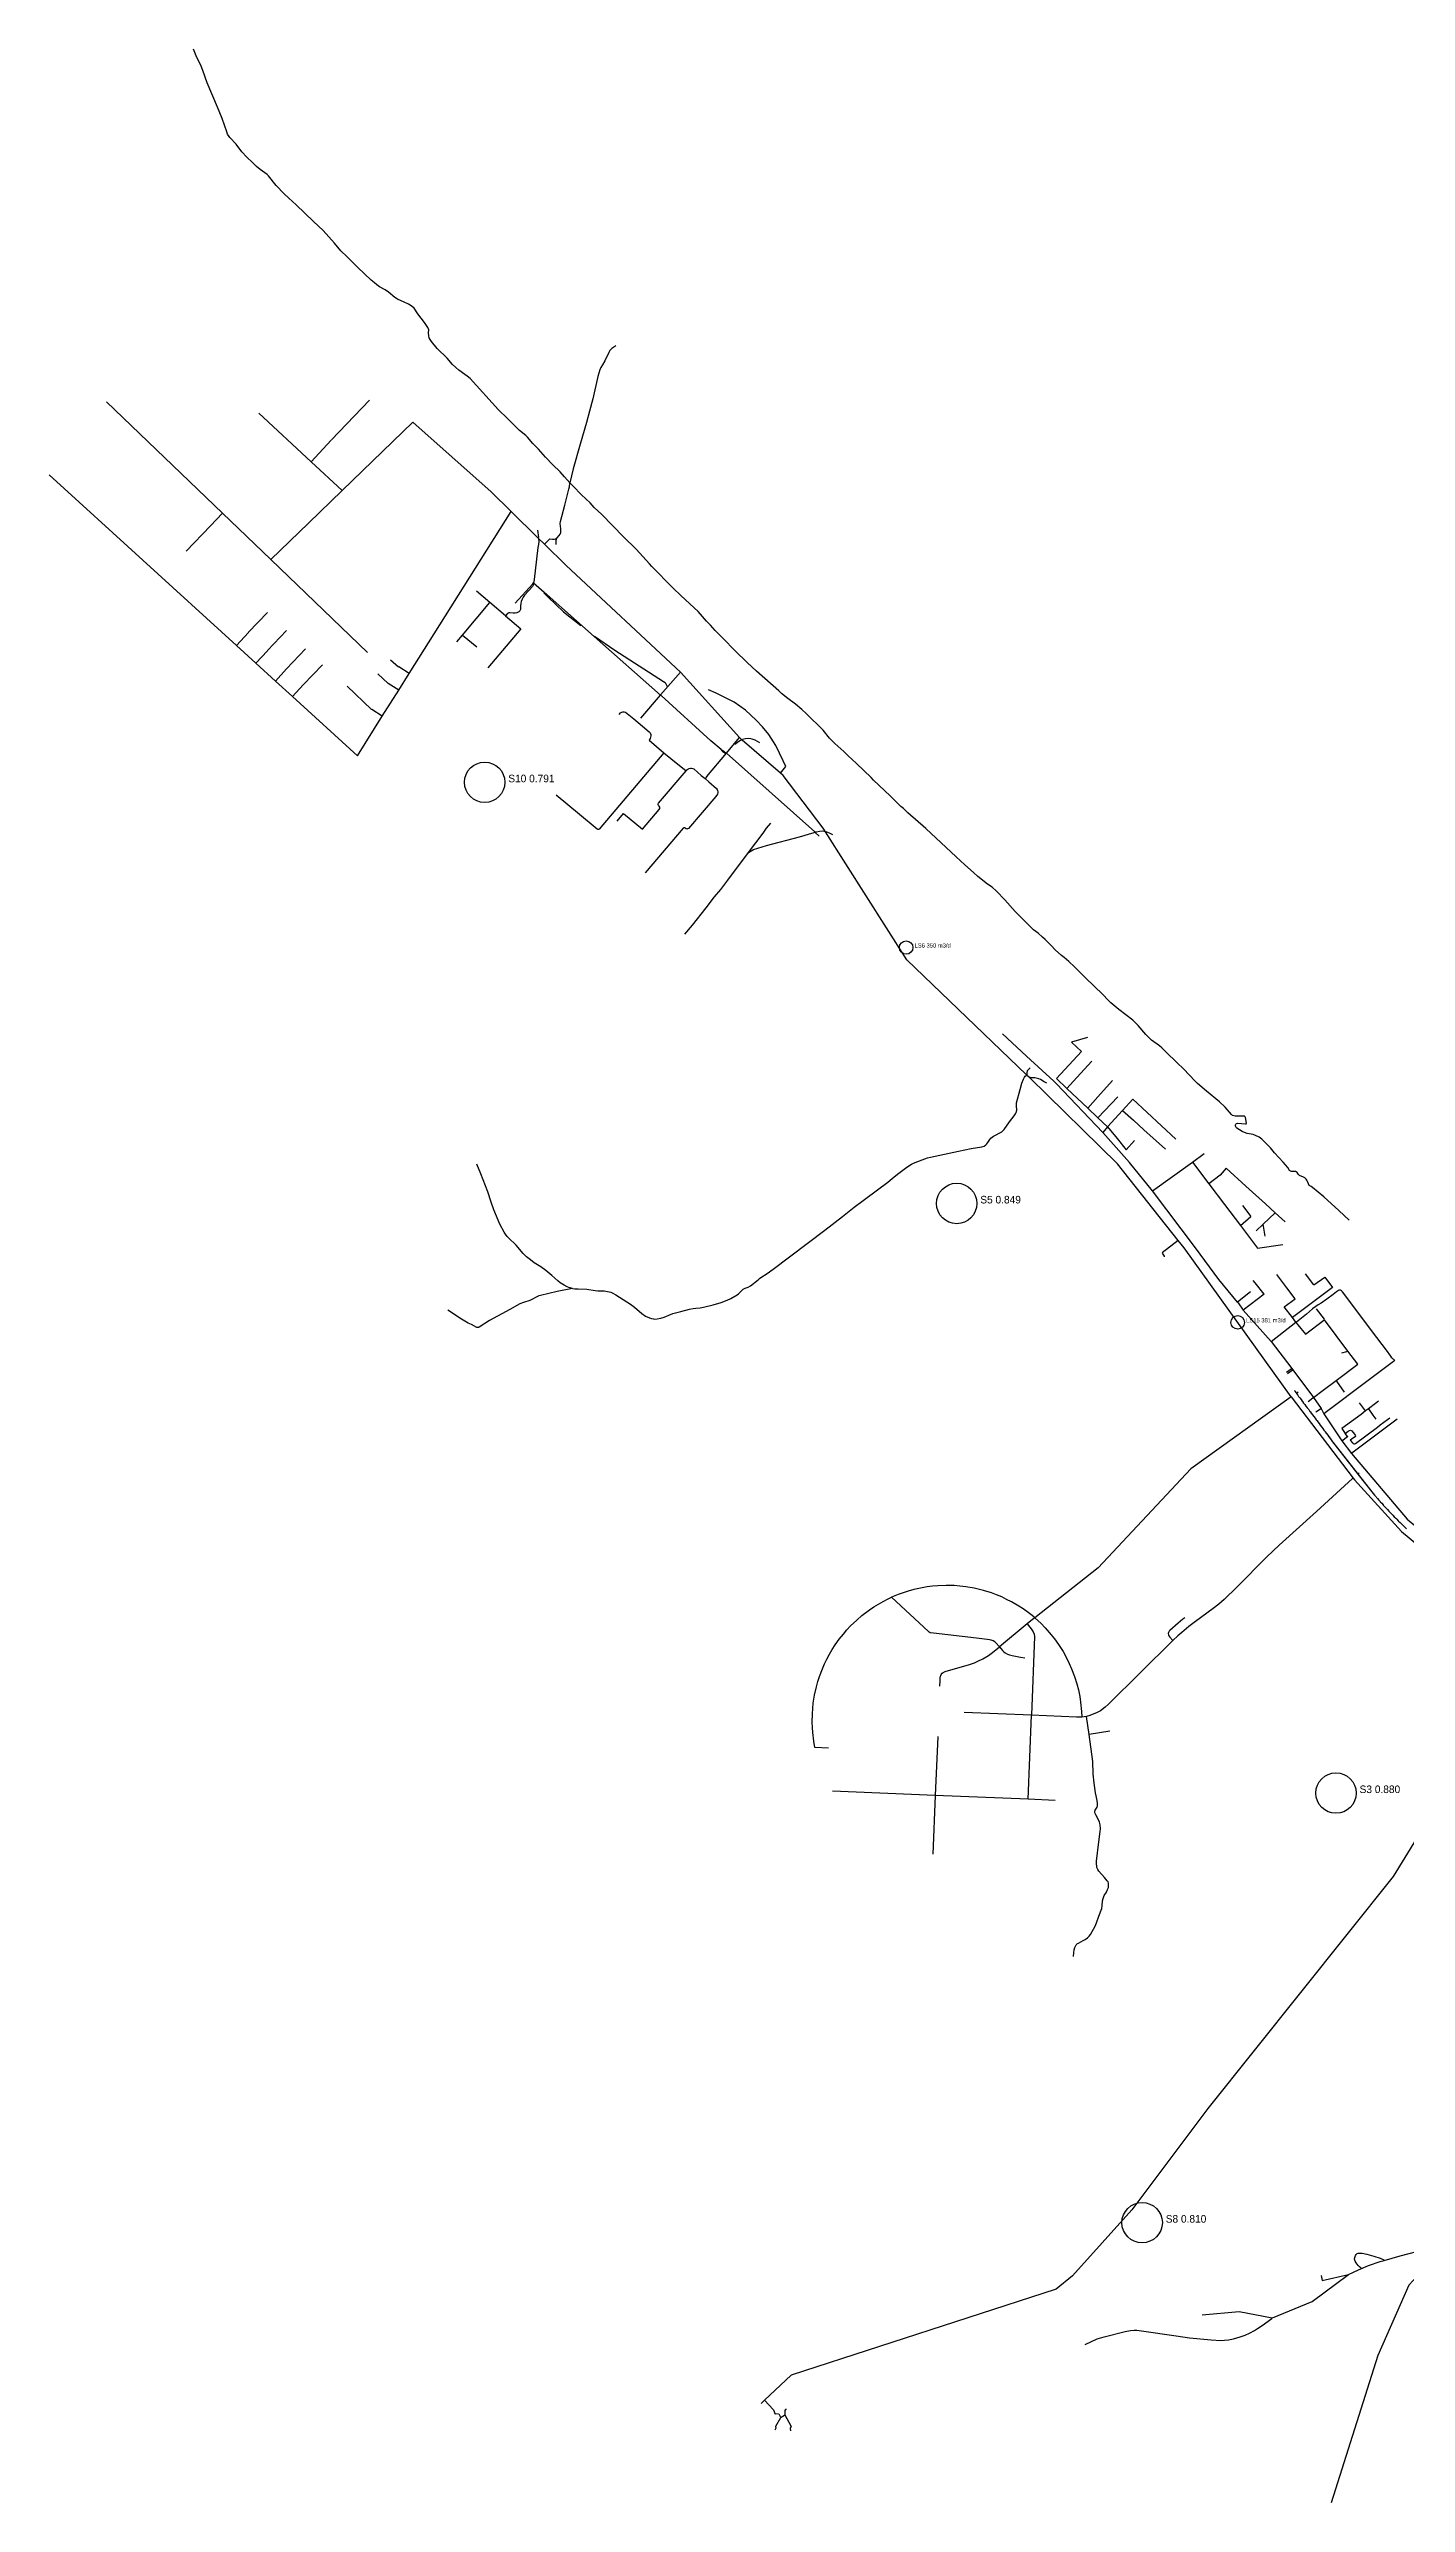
# Model space of a CAD drawing. Header units: metres. Extents: x 432891 to 477890, y 2556094 to 2581523.
# Drawn here: x 432891 to 440940, y 2564111 to 2578677 of the extents above; entities that cross this region are included whole.
import ezdxf

# ---------------------------------------------------------------- set-up
doc = ezdxf.new("R2010")
doc.units = ezdxf.units.M
for name, color, linetype in [('W10_LIFT_STATIONS', 6, 'Continuous'), ('W10_MAIN_PIPE', 1, 'Continuous'), ('W10_PIPE_DN200', 8, 'Continuous'), ('W10_PIPE_DN250_400', 3, 'Continuous'), ('W10_STP_CANDIDATES', 5, 'Continuous')]:
    doc.layers.add(name, color=color, linetype=linetype)

msp = doc.modelspace()

# ---------------------------------------------------------------- linework, layer by layer
at = {"layer": 'W10_LIFT_STATIONS'}
for centre in [(437975, 2573344), (439942, 2571119)]:
    msp.add_circle(centre, 40, dxfattribs=at)
at = {"layer": 'W10_MAIN_PIPE'}
msp.add_lwpolyline([(440278, 2570715), (440280, 2570712), (440281, 2570711), (440288, 2570701), (440291, 2570697), (440298, 2570687), (440303, 2570680), (440310, 2570671), (440318, 2570661), (440325, 2570652), (440326, 2570649), (440333, 2570640), (440340, 2570631), (440347, 2570621), (440348, 2570620), (440355, 2570611), (440356, 2570610), (440363, 2570601), (440370, 2570591), (440371, 2570590), (440378, 2570580), (440385, 2570571), (440393, 2570561), (440394, 2570560), (440401, 2570550), (440408, 2570540), (440411, 2570537), (440425, 2570518), (440432, 2570508), (440439, 2570499), (440446, 2570490), (440453, 2570480), (440460, 2570471), (440460, 2570470), (440461, 2570469), (440468, 2570459), (440476, 2570450), (440483, 2570440), (440484, 2570439), (440491, 2570429), (440498, 2570420), (440499, 2570418), (440746, 2570104), (440753, 2570094), (440761, 2570085), (440761, 2570085), (440763, 2570083), (440766, 2570080), (440771, 2570073), (440779, 2570064), (440787, 2570055), (440788, 2570054), (440796, 2570045), (440804, 2570036), (440805, 2570034), (440814, 2570025), (440814, 2570025), (440822, 2570017), (440830, 2570008), (440838, 2569999), (440839, 2569998), (440846, 2569991), (440854, 2569982), (440863, 2569974), (440871, 2569965), (440880, 2569957), (440885, 2569951), (440894, 2569942), (440896, 2569940), (440905, 2569932), (440914, 2569923), (440922, 2569915), (440931, 2569906), (440935, 2569902), (440944, 2569894)], dxfattribs=at)
at = {"layer": 'W10_PIPE_DN200'}
for points in [[(435981, 2576103), (435948, 2576138), (435923, 2576167), (435879, 2576209), (435836, 2576254), (435794, 2576302), (435761, 2576336), (435728, 2576374), (435719, 2576384), (435682, 2576414), (435645, 2576448), (435610, 2576484), (435557, 2576535), (435388, 2576721), (435372, 2576735), (435358, 2576746), (435322, 2576772), (435303, 2576788), (435285, 2576805), (435253, 2576842), (435194, 2576900), (435159, 2576942), (435151, 2576954), (435146, 2576964), (435143, 2576975), (435142, 2576994), (435143, 2577011), (435137, 2577025), (435117, 2577055), (435079, 2577105), (435056, 2577139), (435045, 2577149), (435023, 2577164), (434998, 2577176), (434958, 2577193), (434942, 2577203), (434904, 2577235), (434884, 2577249), (434852, 2577267), (434835, 2577277), (434821, 2577289), (434802, 2577305), (434723, 2577380), (434660, 2577444), (434622, 2577480), (434584, 2577525), (434517, 2577600), (434459, 2577654), (434356, 2577753), (434313, 2577792), (434285, 2577819), (434239, 2577867), (434193, 2577925), (434185, 2577932), (434143, 2577962), (434121, 2577980), (434097, 2578004), (434065, 2578035), (434035, 2578067), (434000, 2578113), (433964, 2578152), (433959, 2578158), (433950, 2578173), (433945, 2578186), (433917, 2578265), (433890, 2578333), (433829, 2578477), (433803, 2578551), (433793, 2578575), (433764, 2578637), (433747, 2578677)], [(436252, 2576916), (436230, 2576901), (436225, 2576897), (436218, 2576889), (436211, 2576877), (436187, 2576827), (436174, 2576804), (436164, 2576788), (436158, 2576773), (436147, 2576734), (436116, 2576602), (436097, 2576529), (436078, 2576461), (436041, 2576333), (436000, 2576185), (435981, 2576103)], [(433232, 2576584), (433920, 2575922)], [(434135, 2576517), (434446, 2576228)], [(434791, 2576594), (434566, 2576357)], [(435632, 2575932), (435513, 2576049), (435048, 2576462), (434630, 2576057)], [(434446, 2576228), (434564, 2576355)], [(434564, 2576355), (434565, 2576356)], [(434446, 2576228), (434630, 2576057)], [(432891, 2576150), (434003, 2575137)], [(434630, 2576057), (434429, 2575863)], [(435903, 2575774), (435916, 2575789), (435922, 2575798), (435926, 2575808), (435927, 2575819), (435927, 2575830), (435923, 2575861), (435924, 2575874), (435951, 2575970), (435975, 2576065), (435978, 2576078), (435981, 2576103)], [(440604, 2571725), (440542, 2571784), (440452, 2571865), (440385, 2571920), (440378, 2571925), (440366, 2571932), (440362, 2571941), (440357, 2571955), (440352, 2571964), (440349, 2571969), (440340, 2571978), (440333, 2571982), (440309, 2571991), (440306, 2571993), (440302, 2571997), (440294, 2572009), (440289, 2572013), (440286, 2572015), (440282, 2572015), (440261, 2572015), (440256, 2572016), (440253, 2572018), (440250, 2572021), (440239, 2572038), (440212, 2572070), (440161, 2572125), (440136, 2572155), (440085, 2572207), (440069, 2572218), (440048, 2572228), (440034, 2572234), (439999, 2572241), (439983, 2572246), (439969, 2572253), (439936, 2572271), (439932, 2572275), (439930, 2572280), (439929, 2572286), (439929, 2572291), (439931, 2572296), (439935, 2572299), (439940, 2572301), (439989, 2572297), (439993, 2572298), (439994, 2572301), (439989, 2572335), (439986, 2572340), (439982, 2572343), (439972, 2572344), (439927, 2572344), (439919, 2572345), (439912, 2572348), (439906, 2572353), (439868, 2572397), (439834, 2572428), (439757, 2572491), (439703, 2572538), (439688, 2572553), (439622, 2572622), (439580, 2572662), (439518, 2572724), (439492, 2572748), (439478, 2572760), (439430, 2572795), (439397, 2572827), (439351, 2572881), (439320, 2572912), (439236, 2572977), (439190, 2573016), (439173, 2573032), (439141, 2573066), (439040, 2573164), (438990, 2573214), (438973, 2573229), (438940, 2573262), (438912, 2573285), (438896, 2573297), (438859, 2573330), (438836, 2573357), (438799, 2573392), (438784, 2573405), (438758, 2573429), (438731, 2573450), (438655, 2573524), (438622, 2573558), (438560, 2573628), (438512, 2573679), (438485, 2573702), (438458, 2573721), (438401, 2573765), (438375, 2573790), (438323, 2573836), (438271, 2573883), (438091, 2574051), (437985, 2574144), (437960, 2574169), (437944, 2574182), (437882, 2574243), (437813, 2574307), (437781, 2574337), (437768, 2574353), (437681, 2574436), (437629, 2574484), (437605, 2574508), (437552, 2574555), (437521, 2574587), (437482, 2574635), (437383, 2574733), (437357, 2574757), (437319, 2574788), (437273, 2574822), (437235, 2574853), (437220, 2574867), (437088, 2574984), (437032, 2575036), (436961, 2575105), (436887, 2575180), (436843, 2575227), (436815, 2575258), (436791, 2575282), (436767, 2575309), (436741, 2575338), (436641, 2575431), (436591, 2575480), (436467, 2575605), (436453, 2575621), (436394, 2575688), (436373, 2575709), (436298, 2575783), (436170, 2575915), (436124, 2575957), (436100, 2575983), (436049, 2576032), (436000, 2576082), (435981, 2576103)], [(433920, 2575922), (433849, 2575848)], [(433920, 2575922), (434206, 2575647)], [(435175, 2575206), (435632, 2575932)], [(435791, 2575776), (435632, 2575932)], [(433848, 2575847), (433705, 2575697)], [(434429, 2575863), (434206, 2575647)], [(435795, 2575767), (435796, 2575754), (435795, 2575736), (435791, 2575718), (435774, 2575581), (435767, 2575512)], [(435788, 2575821), (435794, 2575779)], [(435791, 2575776), (435794, 2575779)], [(435830, 2575738), (435791, 2575776)], [(435830, 2575738), (435862, 2575771)], [(436637, 2574979), (435959, 2575612), (435830, 2575738)], [(435862, 2575771), (435878, 2575769), (435888, 2575769), (435895, 2575771), (435903, 2575774)], [(435903, 2575774), (435899, 2575767), (435898, 2575760), (435898, 2575737)], [(434206, 2575647), (434780, 2575096)], [(435506, 2575392), (435426, 2575459)], [(435765, 2575499), (435763, 2575495), (435759, 2575488), (435711, 2575435), (435703, 2575424), (435697, 2575412), (435692, 2575399), (435689, 2575386), (435687, 2575373), (435688, 2575358), (435687, 2575350), (435684, 2575343), (435678, 2575337), (435666, 2575330), (435655, 2575328), (435644, 2575328), (435625, 2575331), (435618, 2575330), (435611, 2575326), (435598, 2575314)], [(435656, 2575388), (435760, 2575504)], [(435760, 2575504), (435765, 2575509)], [(435760, 2575504), (435765, 2575499)], [(435765, 2575509), (435767, 2575512)], [(435765, 2575509), (435828, 2575453)], [(435828, 2575453), (435826, 2575450)], [(435826, 2575450), (435851, 2575423), (435942, 2575336), (436045, 2575255)], [(435828, 2575453), (436125, 2575190)], [(434186, 2575333), (434074, 2575216)], [(435344, 2575199), (435506, 2575392)], [(435598, 2575314), (435506, 2575392)], [(435598, 2575314), (435689, 2575236)], [(434003, 2575137), (434074, 2575215)], [(434300, 2575226), (434186, 2575107)], [(435027, 2574971), (435175, 2575206)], [(435309, 2575159), (435344, 2575199)], [(435344, 2575199), (435428, 2575129)], [(435689, 2575236), (435493, 2575004)], [(436125, 2575190), (436127, 2575193)], [(436125, 2575190), (436517, 2574843)], [(436127, 2575193), (436247, 2575109), (436536, 2574924), (436545, 2574917), (436550, 2574910), (436557, 2574894)], [(434003, 2575137), (434118, 2575032)], [(434118, 2575032), (434186, 2575106)], [(434118, 2575032), (434234, 2574926)], [(434234, 2574926), (434300, 2574998)], [(434413, 2575117), (434300, 2574999)], [(434512, 2575023), (434398, 2574904)], [(434917, 2575052), (434964, 2575011)], [(435027, 2574971), (434965, 2575010)], [(434234, 2574926), (434335, 2574834)], [(434335, 2574834), (434398, 2574903)], [(434659, 2574895), (434804, 2574758)], [(434842, 2574969), (434902, 2574912)], [(434867, 2574718), (434965, 2574872)], [(434965, 2574872), (434903, 2574911)], [(434965, 2574872), (435027, 2574971)], [(436518, 2574844), (436637, 2574979)], [(436986, 2574590), (436637, 2574979)], [(437262, 2574418), (437246, 2574453), (437202, 2574544), (437161, 2574608), (437123, 2574654), (437085, 2574694), (437022, 2574754), (436954, 2574800), (436849, 2574855), (436803, 2574873)], [(434335, 2574834), (434720, 2574483), (434867, 2574718)], [(434867, 2574718), (434805, 2574757)], [(436272, 2574728), (436281, 2574737), (436288, 2574741), (436295, 2574743), (436303, 2574743), (436311, 2574742), (436360, 2574701)], [(436402, 2574705), (436517, 2574843)], [(436518, 2574844), (436521, 2574841)], [(436878, 2574520), (436817, 2574572), (436521, 2574841)], [(436360, 2574701), (436411, 2574658)], [(436411, 2574658), (436451, 2574625), (436457, 2574618), (436460, 2574609), (436460, 2574600), (436459, 2574592), (436456, 2574585), (436450, 2574576)], [(436450, 2574576), (436537, 2574499)], [(436909, 2574498), (436986, 2574590)], [(436997, 2574576), (436992, 2574574), (436982, 2574568), (436958, 2574550)], [(436999, 2574579), (436987, 2574590), (436986, 2574590)], [(436999, 2574579), (436997, 2574576)], [(437003, 2574576), (436999, 2574579)], [(437003, 2574576), (437005, 2574579)], [(437229, 2574380), (437003, 2574576)], [(437107, 2574560), (437080, 2574575), (437061, 2574581), (437053, 2574583), (437042, 2574584), (437022, 2574583), (437012, 2574581), (437005, 2574579)], [(436537, 2574499), (436155, 2574046), (436151, 2574044), (436146, 2574044), (436142, 2574046), (436037, 2574133)], [(436537, 2574499), (436579, 2574466)], [(436579, 2574466), (436670, 2574393)], [(436792, 2574359), (436909, 2574498)], [(436878, 2574520), (436888, 2574514), (436906, 2574500)], [(436901, 2574495), (436891, 2574504), (436878, 2574520)], [(436909, 2574498), (437433, 2574030)], [(437229, 2574380), (437262, 2574418)], [(436411, 2574047), (436511, 2574164), (436513, 2574170), (436513, 2574177), (436510, 2574183), (436506, 2574188), (436504, 2574193), (436505, 2574198), (436507, 2574202), (436670, 2574393)], [(436670, 2574393), (436675, 2574399), (436681, 2574403), (436688, 2574406), (436695, 2574408), (436702, 2574408), (436709, 2574407), (436715, 2574404), (436760, 2574366)], [(436760, 2574366), (436782, 2574347)], [(436792, 2574359), (436782, 2574347)], [(436782, 2574347), (436804, 2574328)], [(436804, 2574328), (436850, 2574289), (436854, 2574283), (436857, 2574276), (436858, 2574269), (436858, 2574262), (436856, 2574255), (436846, 2574241)], [(437496, 2574030), (437482, 2574053), (437246, 2574365), (437229, 2574380)], [(436037, 2574133), (435900, 2574249)], [(436261, 2574095), (436299, 2574140)], [(436299, 2574140), (436411, 2574047)], [(436846, 2574241), (436684, 2574051), (436679, 2574048), (436674, 2574047), (436671, 2574048), (436661, 2574054), (436656, 2574054), (436652, 2574052), (436427, 2573787)], [(437040, 2573909), (437127, 2574024), (437147, 2574052), (437173, 2574083)], [(437040, 2573909), (437059, 2573921), (437069, 2573926), (437147, 2573950), (437342, 2574002), (437430, 2574027)], [(437433, 2574030), (437430, 2574027)], [(437433, 2574030), (437436, 2574027)], [(437436, 2574027), (437439, 2574030)], [(437436, 2574027), (437460, 2574006)], [(437439, 2574030), (437443, 2574031), (437461, 2574035), (437480, 2574036), (437489, 2574034)], [(437496, 2574030), (437499, 2574033)], [(438690, 2572588), (437979, 2573271), (437496, 2574030)], [(437499, 2574033), (437519, 2574025), (437539, 2574016)], [(436662, 2573423), (436707, 2573477), (436789, 2573580), (436839, 2573645), (436875, 2573689), (436917, 2573745), (437040, 2573909)], [(438690, 2572699), (438546, 2572832)], [(439050, 2572811), (438956, 2572782)], [(438852, 2572550), (438690, 2572699)], [(438868, 2572567), (439015, 2572727)], [(439015, 2572727), (438956, 2572782)], [(438988, 2572572), (439077, 2572670)], [(435995, 2571321), (436010, 2571318), (436029, 2571319), (436080, 2571316), (436131, 2571308), (436146, 2571307), (436184, 2571306), (436204, 2571303), (436224, 2571298), (436232, 2571294), (436253, 2571283), (436339, 2571228), (436364, 2571210), (436407, 2571172), (436429, 2571156), (436453, 2571146), (436465, 2571142), (436476, 2571140), (436482, 2571139), (436498, 2571141), (436520, 2571145), (436540, 2571150), (436578, 2571166), (436592, 2571171), (436639, 2571184), (436690, 2571197), (436711, 2571202), (436727, 2571204), (436753, 2571206), (436773, 2571209), (436831, 2571224), (436878, 2571238), (436914, 2571250), (436935, 2571261), (436973, 2571282), (436981, 2571288), (436995, 2571303), (437009, 2571316), (437020, 2571322), (437038, 2571329), (437051, 2571335), (437098, 2571372), (437106, 2571380), (437114, 2571385), (437151, 2571409), (437186, 2571435), (437492, 2571666), (437597, 2571747), (437666, 2571802), (437866, 2571952), (437893, 2571974), (437923, 2571998), (437979, 2572040), (438007, 2572058), (438019, 2572064), (438070, 2572084), (438102, 2572095), (438119, 2572100), (438285, 2572136), (438361, 2572151), (438424, 2572162), (438437, 2572166), (438447, 2572172), (438454, 2572179), (438460, 2572187), (438471, 2572205), (438478, 2572212), (438494, 2572224), (438543, 2572251), (438557, 2572264), (438588, 2572309), (438616, 2572345), (438623, 2572356), (438628, 2572365), (438631, 2572378), (438629, 2572405), (438630, 2572423), (438651, 2572501), (438662, 2572540), (438671, 2572563), (438677, 2572574), (438682, 2572581), (438687, 2572585)], [(438690, 2572588), (438687, 2572585)], [(438691, 2572587), (438694, 2572590)], [(438708, 2572570), (438697, 2572581), (438691, 2572587)], [(438694, 2572590), (438693, 2572598), (438693, 2572603), (438695, 2572612), (438696, 2572615), (438700, 2572620), (438711, 2572631)], [(438708, 2572570), (438711, 2572572)], [(439589, 2571606), (439229, 2572061), (438708, 2572570)], [(438809, 2572540), (438793, 2572547), (438773, 2572560), (438762, 2572565), (438739, 2572570), (438733, 2572571), (438714, 2572571), (438711, 2572572)], [(439141, 2572246), (438867, 2572535), (438852, 2572550)], [(438868, 2572567), (438929, 2572508)], [(438929, 2572508), (438988, 2572572)], [(439113, 2572458), (439200, 2572555)], [(438929, 2572508), (439053, 2572391)], [(439053, 2572391), (439113, 2572458)], [(439053, 2572391), (439113, 2572333)], [(439113, 2572333), (439231, 2572458)], [(439259, 2572377), (439170, 2572279)], [(439319, 2572444), (439259, 2572377)], [(439259, 2572377), (439324, 2572319)], [(439575, 2572207), (439319, 2572444)], [(439113, 2572333), (439170, 2572279)], [(439170, 2572279), (439141, 2572246)], [(439437, 2571900), (439300, 2572069), (439141, 2572246)], [(439170, 2572279), (439226, 2572210)], [(439324, 2572319), (439386, 2572262)], [(439386, 2572262), (439513, 2572147)], [(439226, 2572210), (439280, 2572144)], [(439329, 2572199), (439280, 2572144)], [(439673, 2572071), (439744, 2572122)], [(435995, 2571321), (435974, 2571326), (435964, 2571331), (435947, 2571339), (435923, 2571354), (435908, 2571366), (435874, 2571397), (435837, 2571427), (435808, 2571448), (435769, 2571473), (435746, 2571491), (435724, 2571508), (435703, 2571527), (435691, 2571541), (435674, 2571563), (435662, 2571577), (435617, 2571620), (435608, 2571629), (435598, 2571642), (435590, 2571655), (435565, 2571702), (435530, 2571788), (435514, 2571832), (435493, 2571893), (435465, 2571965), (435452, 2572000), (435429, 2572058)], [(439437, 2571900), (439673, 2572071)], [(439673, 2572071), (439770, 2571942)], [(439838, 2571993), (439770, 2571942)], [(439770, 2571942), (439863, 2571819)], [(439991, 2571928), (439873, 2572035), (439838, 2571993)], [(439863, 2571819), (439958, 2571694)], [(439970, 2571813), (440020, 2571747)], [(440107, 2571822), (439991, 2571928)], [(440165, 2571770), (440107, 2571822)], [(439958, 2571694), (440020, 2571747)], [(439958, 2571694), (440059, 2571560), (440209, 2571581)], [(440052, 2571662), (440094, 2571702)], [(440094, 2571702), (440165, 2571770)], [(440104, 2571630), (440094, 2571702)], [(440223, 2571716), (440165, 2571770)], [(439493, 2571530), (439506, 2571513), (439505, 2571508)], [(439589, 2571606), (439494, 2571531)], [(440260, 2570677), (439624, 2571562), (439589, 2571606)], [(440046, 2571353), (440034, 2571368)], [(440233, 2571324), (440174, 2571403)], [(440394, 2571341), (440458, 2571388), (440504, 2571327), (440267, 2571148)], [(440394, 2571341), (440344, 2571408)], [(435995, 2571321), (435905, 2571302), (435806, 2571279), (435797, 2571276), (435742, 2571249), (435705, 2571237), (435683, 2571229), (435625, 2571195), (435503, 2571130), (435442, 2571090), (435438, 2571088), (435429, 2571089), (435397, 2571106), (435377, 2571115), (435337, 2571138), (435256, 2571192)], [(440017, 2571300), (439940, 2571240)], [(440098, 2571286), (439974, 2571191)], [(440098, 2571286), (440046, 2571353)], [(440217, 2571211), (440282, 2571259)], [(440267, 2571148), (440217, 2571211)], [(440282, 2571259), (440233, 2571324)], [(440872, 2570897), (440864, 2570900), (440856, 2570909), (440851, 2570918), (440824, 2570954), (440741, 2571062), (440613, 2571236), (440564, 2571300), (440557, 2571307), (440551, 2571310), (440548, 2571310), (440545, 2571310), (440539, 2571308), (440529, 2571301), (440509, 2571284), (440471, 2571256), (440438, 2571233), (440420, 2571223), (440406, 2571214), (440386, 2571199), (440351, 2571168), (440291, 2571120)], [(440141, 2571006), (440287, 2571121)], [(440287, 2571121), (440267, 2571148)], [(440287, 2571121), (440291, 2571120)], [(440289, 2571117), (440291, 2571120)], [(440289, 2571117), (440299, 2571105), (440344, 2571050)], [(440344, 2571050), (440453, 2571132)], [(440408, 2571199), (440454, 2571138)], [(440456, 2571135), (440454, 2571138)], [(440596, 2570949), (440456, 2571135)], [(440592, 2570947), (440588, 2570945), (440557, 2570937)], [(440596, 2570949), (440592, 2570947)], [(440655, 2570871), (440596, 2570949)], [(440259, 2570842), (440231, 2570822)], [(440265, 2570834), (440237, 2570814)], [(440263, 2570845), (440259, 2570842)], [(440269, 2570837), (440265, 2570834)], [(440449, 2570717), (440526, 2570775)], [(440723, 2570779), (440453, 2570576)], [(440526, 2570775), (440655, 2570871)], [(440526, 2570775), (440528, 2570771)], [(440528, 2570771), (440573, 2570704)], [(440875, 2570893), (440723, 2570779)], [(440260, 2570677), (439663, 2570249), (439114, 2569663), (438738, 2569366)], [(440260, 2570677), (440626, 2570194)], [(440278, 2570715), (440280, 2570712), (440281, 2570711), (440288, 2570701), (440290, 2570697)], [(440301, 2570705), (440290, 2570697)], [(440290, 2570697), (440291, 2570697), (440298, 2570687), (440303, 2570680), (440310, 2570671), (440318, 2570661), (440325, 2570652), (440326, 2570649), (440333, 2570640), (440340, 2570631), (440347, 2570621), (440348, 2570620), (440355, 2570611), (440356, 2570610), (440363, 2570601), (440370, 2570591), (440371, 2570590), (440378, 2570580), (440385, 2570571), (440393, 2570561), (440394, 2570560), (440401, 2570550), (440408, 2570540), (440411, 2570537), (440425, 2570518), (440432, 2570508), (440439, 2570499), (440446, 2570490), (440453, 2570480), (440460, 2570471), (440460, 2570470), (440461, 2570469), (440468, 2570459), (440476, 2570450), (440483, 2570440), (440484, 2570439), (440491, 2570429), (440498, 2570420), (440499, 2570418), (440655, 2570219)], [(440360, 2570650), (440387, 2570671)], [(440391, 2570674), (440387, 2570671)], [(440391, 2570674), (440449, 2570717)], [(440701, 2570593), (440665, 2570642)], [(440760, 2570637), (440718, 2570605)], [(440778, 2570651), (440760, 2570637)], [(440405, 2570588), (440434, 2570606)], [(440437, 2570608), (440434, 2570606)], [(440701, 2570593), (440674, 2570572), (440560, 2570489)], [(440560, 2570489), (440580, 2570459)], [(440580, 2570459), (440598, 2570474), (440606, 2570478), (440611, 2570480), (440615, 2570478), (440620, 2570475), (440635, 2570455), (440639, 2570450), (440640, 2570446), (440640, 2570442), (440610, 2570420)], [(440610, 2570420), (440622, 2570404), (440626, 2570400), (440631, 2570398), (440635, 2570398), (440640, 2570401), (440772, 2570498)], [(440620, 2570344), (440887, 2570546)], [(440718, 2570605), (440701, 2570593)], [(440718, 2570605), (440744, 2570569)], [(440744, 2570569), (440762, 2570545)], [(440772, 2570498), (440788, 2570510)], [(440788, 2570510), (440831, 2570542)], [(440831, 2570542), (440845, 2570552)], [(440560, 2570416), (440593, 2570441)], [(440593, 2570441), (440580, 2570459)], [(440593, 2570441), (440597, 2570444)], [(440617, 2570341), (440620, 2570344)], [(440623, 2570192), (440456, 2570040), (440409, 2569996), (440188, 2569796), (440115, 2569727), (439936, 2569547), (439861, 2569474), (439830, 2569447), (439797, 2569421), (439692, 2569343)], [(440626, 2570194), (440629, 2570197)], [(440626, 2570194), (440634, 2570185), (440914, 2569878), (441176, 2569661)], [(440662, 2570226), (440655, 2570219)], [(440655, 2570219), (440746, 2570104), (440753, 2570094), (440761, 2570085), (440761, 2570085), (440763, 2570083), (440766, 2570080), (440771, 2570073), (440779, 2570064), (440787, 2570055), (440788, 2570054), (440796, 2570045), (440804, 2570036), (440805, 2570034), (440814, 2570025), (440814, 2570025), (440822, 2570017), (440830, 2570008), (440838, 2569999), (440839, 2569998), (440846, 2569991), (440854, 2569982), (440863, 2569974), (440871, 2569965), (440880, 2569957), (440885, 2569951), (440894, 2569942), (440896, 2569940), (440905, 2569932), (440914, 2569923), (440922, 2569915), (440931, 2569906), (440935, 2569902), (440944, 2569894)], [(437434, 2568596), (437428, 2568634), (437422, 2568684), (437419, 2568714), (437418, 2568746), (437419, 2568795), (437421, 2568827), (437424, 2568859), (437432, 2568907), (437443, 2568955), (437452, 2568988), (437461, 2569017), (437478, 2569062), (437491, 2569092), (437504, 2569119), (437520, 2569149), (437537, 2569177), (437554, 2569204), (437578, 2569238), (437603, 2569269), (437624, 2569294), (437646, 2569317), (437682, 2569352), (437713, 2569379), (437757, 2569412), (437783, 2569430), (437839, 2569463), (437868, 2569478), (437888, 2569487)], [(438735, 2569369), (438722, 2569379), (438698, 2569397), (438669, 2569418), (438644, 2569435), (438601, 2569460), (438571, 2569475), (438542, 2569489), (438512, 2569502), (438482, 2569513), (438435, 2569527), (438378, 2569541), (438330, 2569550), (438293, 2569554), (438260, 2569557), (438212, 2569558), (438163, 2569556), (438131, 2569553), (438099, 2569549), (438051, 2569540), (438020, 2569533), (437988, 2569524), (437958, 2569514), (437927, 2569503), (437888, 2569487)], [(438528, 2569194), (438508, 2569216), (438501, 2569222), (438491, 2569228), (438479, 2569232), (438469, 2569235), (438456, 2569237), (438392, 2569245), (438138, 2569275), (438118, 2569277), (438112, 2569280), (438107, 2569284), (437888, 2569487)], [(438693, 2569329), (438528, 2569194)], [(438734, 2569363), (438693, 2569329)], [(438693, 2569329), (438716, 2569300), (438728, 2569283), (438735, 2569268), (438737, 2569255), (438719, 2568787)], [(438738, 2569366), (438734, 2569363)], [(438741, 2569363), (438774, 2569333), (438800, 2569306), (438836, 2569265), (438855, 2569241), (438879, 2569207), (438906, 2569165), (438927, 2569127), (438943, 2569094), (438957, 2569063), (438974, 2569017), (438988, 2568973), (438997, 2568938), (439005, 2568898), (439010, 2568865), (439016, 2568810), (439018, 2568776)], [(439629, 2569366), (439616, 2569357), (439588, 2569333), (439540, 2569290)], [(439692, 2569343), (439653, 2569313), (439610, 2569279), (439586, 2569258), (439557, 2569230)], [(438175, 2568960), (438177, 2568993), (438177, 2569009), (438179, 2569018), (438181, 2569023), (438183, 2569029), (438188, 2569036), (438194, 2569041), (438199, 2569043), (438207, 2569047), (438350, 2569089), (438380, 2569099), (438401, 2569108), (438430, 2569122), (438463, 2569142), (438488, 2569160), (438528, 2569194)], [(438528, 2569194), (438547, 2569171), (438554, 2569164), (438563, 2569157), (438577, 2569149), (438588, 2569145), (438605, 2569141), (438654, 2569132), (438680, 2569128)], [(439557, 2569230), (439174, 2568850), (439156, 2568834), (439128, 2568813), (439108, 2568803), (439065, 2568785), (439045, 2568779)], [(439540, 2569290), (439535, 2569286), (439531, 2569278), (439530, 2569272), (439531, 2569265), (439534, 2569258), (439539, 2569250), (439557, 2569230)], [(441418, 2568733), (440864, 2567829), (439765, 2566453), (439314, 2565852), (438962, 2565460), (438866, 2565381), (437293, 2564869), (437135, 2564721)], [(438719, 2568787), (438319, 2568804)], [(438698, 2568288), (438719, 2568787)], [(439018, 2568776), (438986, 2568776), (438719, 2568787)], [(439045, 2568779), (439032, 2568777), (439018, 2568776)], [(439060, 2568673), (439045, 2568779)], [(437514, 2568592), (437434, 2568596)], [(438163, 2568660), (438148, 2568311)], [(438967, 2567355), (438970, 2567379), (438972, 2567395), (438976, 2567408), (438981, 2567420), (438984, 2567425), (438992, 2567432), (438997, 2567435), (439026, 2567449), (439037, 2567455), (439050, 2567465), (439061, 2567475), (439068, 2567485), (439096, 2567534), (439105, 2567554), (439118, 2567594), (439136, 2567639), (439138, 2567655), (439140, 2567686), (439143, 2567700), (439150, 2567717), (439163, 2567737), (439170, 2567752), (439175, 2567765), (439176, 2567775), (439176, 2567785), (439175, 2567791), (439173, 2567798), (439168, 2567805), (439151, 2567823), (439119, 2567861), (439112, 2567872), (439107, 2567884), (439106, 2567894), (439105, 2567902), (439105, 2567920), (439118, 2568035), (439127, 2568096), (439128, 2568112), (439126, 2568136), (439122, 2568153), (439116, 2568166), (439101, 2568195), (439097, 2568204), (439095, 2568211), (439095, 2568217), (439097, 2568224), (439108, 2568242), (439110, 2568252), (439110, 2568264), (439108, 2568280), (439098, 2568327), (439090, 2568383), (439085, 2568440), (439083, 2568512), (439060, 2568673)], [(439184, 2568693), (439060, 2568673)], [(438148, 2568311), (437538, 2568336)], [(438148, 2568311), (438134, 2567963)], [(438698, 2568288), (438148, 2568311)], [(438859, 2568281), (438698, 2568288)], [(441396, 2565674), (441034, 2565487), (440957, 2565404), (440774, 2564987), (440497, 2564111)], [(440810, 2565551), (440906, 2565579), (441058, 2565618), (441160, 2565636), (441289, 2565663), (441371, 2565687), (441399, 2565676)], [(440599, 2565467), (440659, 2565494), (440718, 2565520), (440788, 2565544), (440810, 2565551)], [(440674, 2565505), (440664, 2565512), (440656, 2565520), (440644, 2565537), (440639, 2565546), (440636, 2565553), (440635, 2565559), (440636, 2565569), (440640, 2565580), (440645, 2565586)], [(440645, 2565586), (440651, 2565591), (440656, 2565593), (440669, 2565594), (440681, 2565593), (440708, 2565587), (440750, 2565576), (440787, 2565564), (440808, 2565555)], [(440810, 2565551), (440808, 2565555)], [(440149, 2565210), (440383, 2565307), (440599, 2565467)], [(440437, 2565462), (440443, 2565431), (440599, 2565467)], [(439732, 2565227), (439951, 2565247), (440146, 2565210)], [(439037, 2565052), (439109, 2565085), (439150, 2565098), (439274, 2565129), (439306, 2565135), (439327, 2565137), (439344, 2565137), (439372, 2565133), (439577, 2565103), (439657, 2565092), (439784, 2565079), (439842, 2565075), (439863, 2565077), (439888, 2565080), (439917, 2565086), (439956, 2565097), (439986, 2565107), (440012, 2565119), (440041, 2565134), (440060, 2565146), (440087, 2565165), (440145, 2565207)], [(440146, 2565210), (440145, 2565207)], [(440146, 2565210), (440149, 2565210)], [(437135, 2564721), (437115, 2564702)], [(437135, 2564721), (437188, 2564664)], [(437189, 2564663), (437199, 2564639)], [(437265, 2564665), (437259, 2564665), (437255, 2564660), (437256, 2564643)], [(437201, 2564565), (437203, 2564556), (437196, 2564544)], [(437218, 2564641), (437200, 2564639)], [(437202, 2564566), (437232, 2564619)], [(437219, 2564641), (437227, 2564624), (437232, 2564620)], [(437233, 2564621), (437253, 2564633)], [(437253, 2564633), (437255, 2564634)], [(437256, 2564641), (437255, 2564634)], [(437255, 2564634), (437257, 2564632)], [(437293, 2564567), (437257, 2564632)], [(437293, 2564566), (437287, 2564553), (437290, 2564540)]]:
    msp.add_lwpolyline(points, dxfattribs=at)
at = {"layer": 'W10_PIPE_DN250_400'}
for points in [[(439940, 2571240), (439830, 2571374), (439691, 2571561), (439437, 2571900)], [(439944, 2571235), (439940, 2571240)], [(439944, 2571235), (439974, 2571191)], [(439974, 2571191), (440141, 2571006)], [(440141, 2571006), (440263, 2570845)], [(440263, 2570845), (440267, 2570839), (440269, 2570837)], [(440269, 2570837), (440391, 2570674)], [(440391, 2570674), (440437, 2570608), (440437, 2570608)], [(440437, 2570608), (440453, 2570576)], [(440453, 2570576), (440560, 2570416)], [(440560, 2570416), (440617, 2570341), (440617, 2570341)], [(440617, 2570341), (440948, 2569950), (441343, 2569624)]]:
    msp.add_lwpolyline(points, dxfattribs=at)
at = {"layer": 'W10_STP_CANDIDATES'}
for centre in [(435475, 2574325), (438275, 2571825), (440525, 2568325), (439375, 2565775)]:
    msp.add_circle(centre, 120, dxfattribs=at)

# ---------------------------------------------------------------- texts
at = {"layer": 'W10_LIFT_STATIONS'}
for s, p in [('LS6 350 m3/d', (438025, 2573344)), ('LS15 381 m3/d', (439992, 2571119))]:
    msp.add_text(s, height=25, dxfattribs=at).set_placement(p)
at = {"layer": 'W10_STP_CANDIDATES'}
for s, p in [('S10 0.791', (435615, 2574325)), ('S5 0.849', (438415, 2571825)), ('S3 0.880', (440665, 2568325)), ('S8 0.810', (439515, 2565775))]:
    msp.add_text(s, height=45, dxfattribs=at).set_placement(p)

doc.saveas('drawing.dxf')
